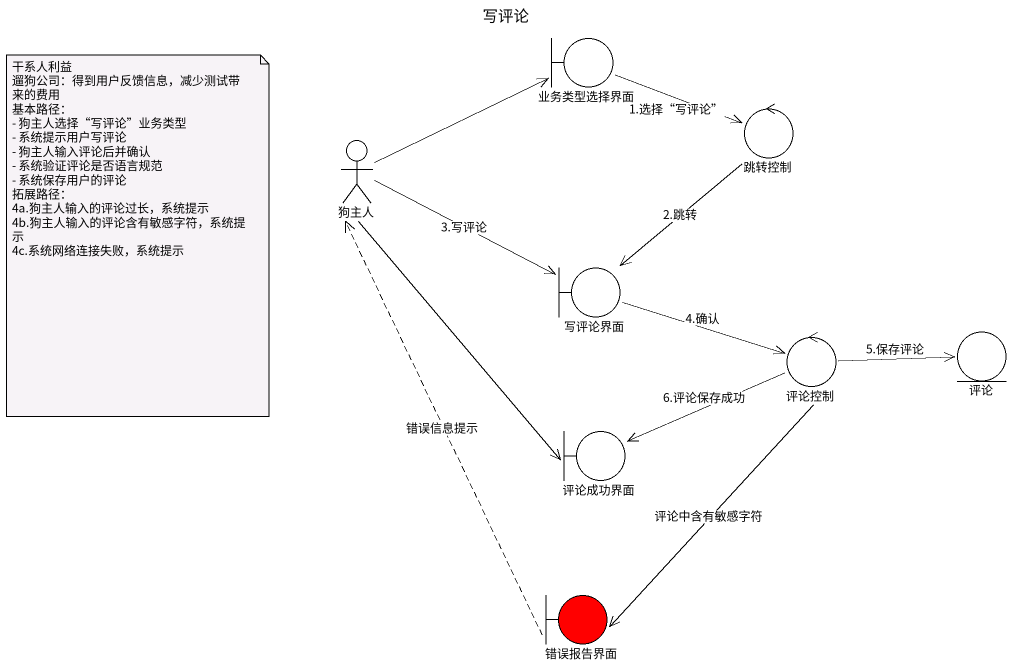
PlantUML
@startuml
title 写评论
boundary 业务类型选择界面
control 跳转控制
actor 狗主人
boundary 写评论界面
control 评论控制
entity 评论
boundary 评论成功界面
boundary 错误报告界面 #FF0000
业务类型选择界面 -right-> 跳转控制 : 1.选择“写评论”
跳转控制 --> 写评论界面 : 2.跳转
狗主人 -right-> 业务类型选择界面
狗主人 -right-> 写评论界面 : 3.写评论
狗主人 --> 评论成功界面
写评论界面 -right-> 评论控制 : 4.确认
评论控制 -right-> 评论 : 5.保存评论
评论控制 -left-> 评论成功界面 : 6.评论保存成功
评论控制 --> 错误报告界面 : 评论中含有敏感字符
错误报告界面 .up.> 狗主人 : 错误信息提示
note as N1
  干系人利益
  遛狗公司：得到用户反馈信息，减少测试带来的费用
  基本路径：
  - 狗主人选择“写评论”业务类型
  - 系统提示用户写评论
  - 狗主人输入评论后并确认
  - 系统验证评论是否语言规范
  - 系统保存用户的评论
  拓展路径：
  4a.狗主人输入的评论过长，系统提示
  4b.狗主人输入的评论含有敏感字符，系统提示
  4c.系统网络连接失败，系统提示
end note
@enduml
